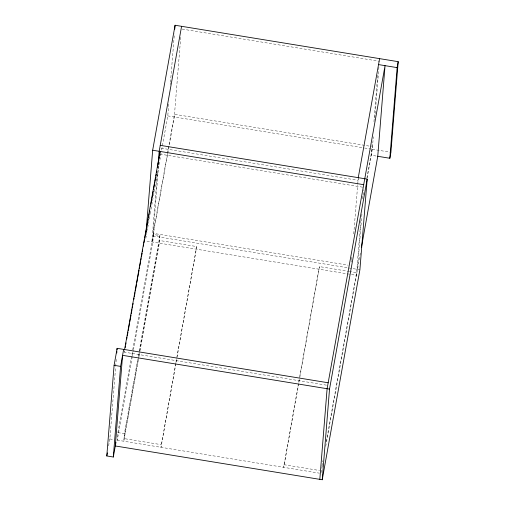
<?xml version="1.0" encoding="UTF-8"?>
<svg xmlns="http://www.w3.org/2000/svg" width="505" height="505" viewBox="0 0 505 505"><rect width="100%" height="100%" fill="white"/><g stroke="black" fill="none" stroke-linecap="round" stroke-linejoin="round"><path stroke-width="0.38" stroke-dasharray="2.52 1.89" d="M108.6 445.909L109.85 438.952L115.632 367.072M115.695 366.289L116.39 357.691M140.03 350.697L159.321 243.139L159.927 235.582L153.419 234.522L117.892 432.615L117.286 440.164L132.272 356.599M326.413 385.157L124.369 352.174L124.527 350.192M137.726 359.39L124.4 433.675L123.794 441.231L138.78 357.66M157.415 173.164L151.885 241.927L174.294 116.945L180.834 35.691M158.608 165.653L152.952 235.974L359.895 269.758M153.419 234.522L152.813 242.078L133.522 349.63M161.663 150.042L167.786 115.885L168.79 103.386M170.299 84.632L170.425 83.066M170.488 82.29L174.389 33.848M175.765 363.411L160.981 447.297L196.716 246.566L159.529 240.494L138.717 356.562M299.175 379.571L283.696 467.333L298.682 383.762M349.649 271.532L319.438 266.596L298.821 382.992M351.474 262.051L351.6 260.485M351.663 259.703L351.909 256.578M353.734 233.922L357.698 184.697M357.761 183.915L358.26 177.665M360.81 220.622L356.41 275.313L145.377 240.86M362.571 198.743L362.887 194.835M357.477 269.361L361.94 213.886M363.448 195.132L363.89 189.665M372.128 144.285L371.244 155.224L377.033 156.171M373.952 121.629L377.721 74.746M367.185 177.874L372.311 149.272L373.321 136.773M374.83 118.019L378.914 67.234M124.369 352.174L124.647 350.628M145.793 238.53L146.349 235.425M146.488 234.648L147.599 228.443M147.738 227.667L150.105 214.467M150.244 213.691L153.312 196.615M153.451 195.839L155.818 182.64M155.957 181.863L161.108 153.148M167.439 153.722L153.16 233.329L348.078 265.15M167.578 152.946L174.509 114.307L370.973 146.381M132.411 355.823L133.383 350.407M138.282 356.296L139.115 351.657M139.254 350.88L159.927 235.582M138.578 357.338L124.009 438.586L161.196 444.659M138.919 356.883L139.891 351.467M175.904 362.634L176.737 357.988M176.876 357.218L196.716 246.566M299.73 376.477L319.438 266.596M358.323 178.764L358.045 180.31L160.805 148.11M366.845 178.322L372.526 146.633M321.931 466.115L322.903 460.699M326.369 441.357L356.625 272.668L350.426 271.658M321.022 472.63L322.594 463.855M325.744 446.319L360.393 253.1M182.147 29.082L379.394 61.282M167.786 115.885L363.77 147.883M364.547 148.009L370.758 149.019M372.311 149.272L390.908 152.308M159.889 154.082L362.71 187.197M117.892 432.615L124.4 433.675M283.911 464.688L319.545 470.508M109.85 438.952L113.467 439.539M117.135 440.139L319.337 473.153"/><path stroke-width="0.76" d="M115.961 442.247L113.309 457.019L106.801 455.958L114.092 365.323L117.141 348.317L328.174 382.771M116.762 353.008L116.889 351.442M117.015 349.883L117.141 348.317M113.309 457.019L120.6 366.384L123.649 349.378M146.065 232.268L146.191 230.703M146.317 229.144L152.668 150.225L175.077 25.25L398.199 61.673L390.908 152.308L389.841 158.261L377.443 156.241M158.103 164.573L159.176 151.285L181.585 26.31M159.946 153.425L160.104 151.443L124.577 349.529M174.762 29.157L175.077 25.25M319.816 479.352L327.107 388.717L385.044 65.65L377.753 156.291L361.365 247.677M329.525 389.115L122.582 355.331L115.291 445.966L322.234 479.75L329.525 389.115L367.185 179.123L160.243 145.339M367.185 179.123L359.895 269.758L322.234 479.75M389.841 158.261L397.132 67.626L398.199 61.673M125.202 347.535L125.48 345.982M125.758 344.435L126.035 342.889M126.723 339.019L127.001 337.473M127.279 335.926L127.973 332.056M128.251 330.51L129.501 323.547M129.779 321.994L131.029 315.032M131.306 313.485L132.001 309.615M132.278 308.069L132.556 306.522M132.834 304.976L133.112 303.423M133.806 299.56L134.084 298.007M134.355 296.46L135.05 292.591M135.327 291.044L136.577 284.081M136.855 282.535L137.549 278.665M137.827 277.119L139.077 270.15M139.355 268.603L139.632 267.057M139.91 265.51L140.605 261.64M140.882 260.094L141.16 258.547M141.438 257.001L142.132 253.131M142.404 251.585L142.681 250.032M143.376 246.162L143.654 244.616M143.931 243.069L144.626 239.2M144.903 237.653L146.153 230.69M146.431 229.144L147.681 222.175M147.959 220.628L148.236 219.082M148.514 217.535L149.209 213.666M149.486 212.119L149.764 210.572M150.452 206.703L150.73 205.156M151.008 203.603L151.702 199.74M151.98 198.187L153.23 191.225M153.507 189.678L154.757 182.715M155.035 181.169L155.729 177.299M156.007 175.753L156.285 174.2M156.563 172.653L156.84 171.107M157.535 167.237L157.812 165.691M158.09 164.144L158.778 160.274M159.056 158.728L159.334 157.181M159.612 155.628L159.889 154.082M106.801 455.958L107.357 452.865M358.26 177.665L379.608 58.637M378.542 64.589L397.132 67.626M152.668 150.225L363.701 184.678M114.092 365.323L120.6 366.384"/></g></svg>
